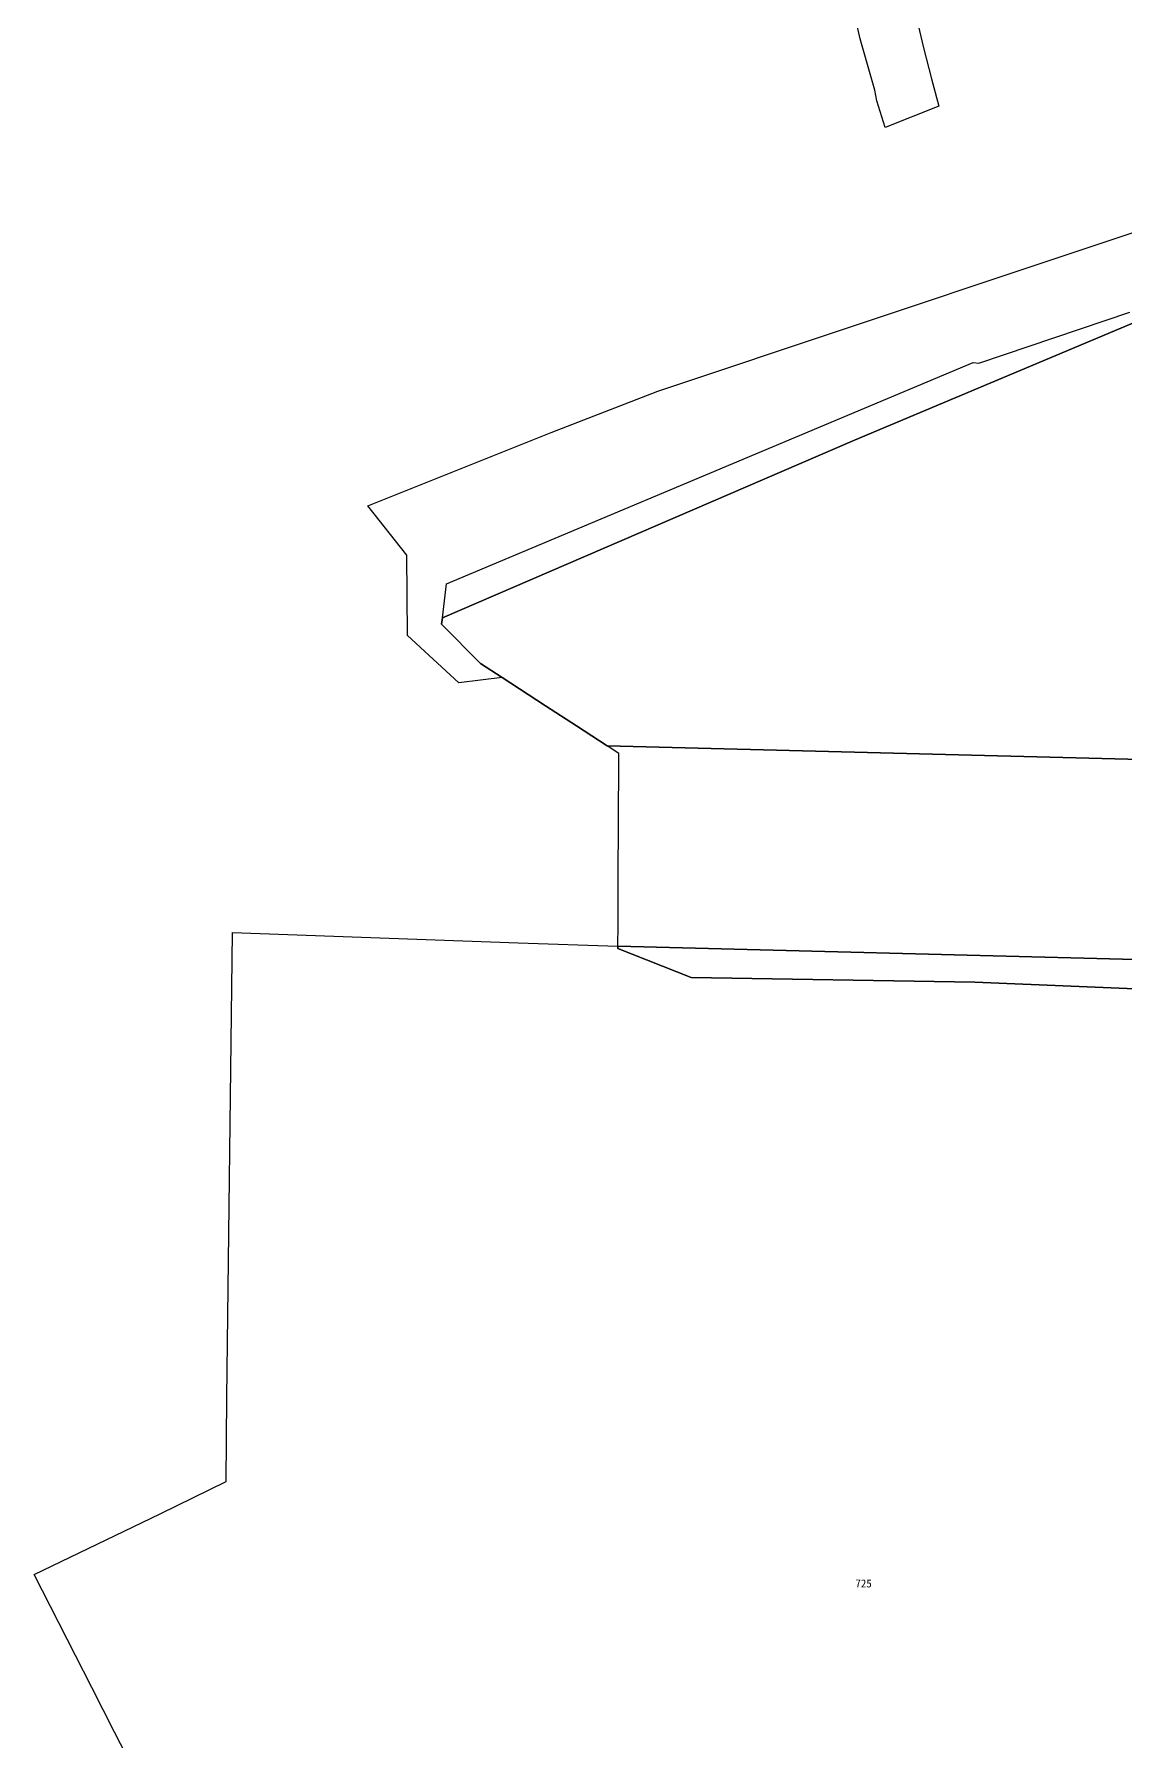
# Model space of a CAD drawing. Header units: metres. Extents: x 198218 to 208474, y 536547 to 547345.
# Drawn here: x 198937.9 to 199156.2, y 544128.4 to 544469.8 of the extents above; entities that cross this region are included whole.
import ezdxf
from ezdxf.enums import TextEntityAlignment as Align

# ---------------------------------------------------------------- set-up
doc = ezdxf.new("R2010")
doc.units = ezdxf.units.M
for name, color, linetype in [('PARCEL_BONBUN', 7, 'Continuous'), ('PARCEL_BUBUN', 8, 'Continuous'), ('PARCEL_LABEL', 3, 'Continuous'), ('ZONING', 5, 'Continuous')]:
    doc.layers.add(name, color=color, linetype=linetype)

msp = doc.modelspace()

# ---------------------------------------------------------------- linework, layer by layer
at = {"layer": 'PARCEL_BONBUN'}
for points in [[(199114.7, 544471.6), (199115.76, 544467.07), (199117.38, 544460.86), (199118.83, 544455.41), (199108.07, 544451.15), (199106.46, 544456.45), (199106.01, 544458.59), (199103.09, 544468.88), (199102.05, 544473.62)], [(199215.61, 544436.39), (199102, 544388.62), (199019.56, 544353.12), (199019.4, 544351.8), (199027.2, 544343.97), (199031.5, 544341.16), (199022.84, 544340.07), (199012.57, 544349.55), (199012.57, 544349.55), (199012.43, 544365.61), (199004.65, 544375.51), (199041.33, 544390.16), (199062.65, 544398.4), (199179.23, 544437.36)], [(199159.21, 544324.76), (199052.48, 544327.49), (199046.34, 544331.49), (199040.17, 544335.51), (199031.5, 544341.16), (199027.2, 544343.97), (199019.4, 544351.8), (199019.56, 544353.12), (199102, 544388.62), (199215.61, 544436.39)], [(199158.19, 544284.77), (199054.67, 544287.42), (199054.69, 544291.74), (199054.72, 544300.23), (199054.73, 544302.48), (199054.77, 544311), (199054.83, 544325.96), (199052.48, 544327.49), (199159.21, 544324.76)], [(198957.58, 544123.28), (198953.99, 544130.27), (198949.42, 544139.19), (198937.91, 544161.83), (198937.91, 544161.83), (198963.12, 544173.92), (198976.29, 544180.39), (198976.43, 544197.16), (198977.57, 544290.19), (199034.69, 544288.14), (199054.67, 544287.42), (199054.67, 544287), (199069.29, 544281.21), (199126.02, 544280.25), (199167.77, 544278.5)], [(199167.77, 544278.5), (199126.02, 544280.25), (199069.29, 544281.21), (199054.67, 544287), (199054.67, 544287.42), (199158.19, 544284.77)]]:
    msp.add_lwpolyline(points, dxfattribs=at)
at = {"layer": 'PARCEL_BUBUN'}
for points in [[(199114.7, 544471.6), (199115.76, 544467.07), (199117.38, 544460.86), (199118.83, 544455.41), (199108.07, 544451.15), (199106.46, 544456.45), (199106.01, 544458.59), (199103.09, 544468.88), (199102.05, 544473.62)], [(199159.21, 544324.76), (199052.48, 544327.49), (199046.34, 544331.49), (199040.17, 544335.51), (199031.5, 544341.16), (199027.2, 544343.97), (199019.4, 544351.8), (199019.56, 544353.12), (199102, 544388.62), (199215.61, 544436.39)], [(199215.61, 544436.39), (199102, 544388.62), (199019.56, 544353.12), (199020.4, 544359.88), (199125.72, 544404.16), (199126.84, 544404), (199157.03, 544414.23)], [(199158.19, 544284.77), (199054.67, 544287.42), (199054.69, 544291.74), (199054.72, 544300.23), (199054.73, 544302.48), (199054.77, 544311), (199054.83, 544325.96), (199052.48, 544327.49), (199159.21, 544324.76)]]:
    msp.add_lwpolyline(points, dxfattribs=at)
at = {"layer": 'ZONING'}
for points in [[(199159.21, 544324.76), (199052.48, 544327.49), (199046.34, 544331.49), (199040.17, 544335.51), (199031.5, 544341.16), (199027.2, 544343.97), (199019.4, 544351.8), (199019.4, 544351.8), (199019.56, 544353.12), (199102, 544388.62), (199215.61, 544436.39)], [(199215.61, 544436.39), (199102, 544388.62), (199019.56, 544353.12), (199019.4, 544351.8), (199027.2, 544343.97), (199031.5, 544341.16), (199040.17, 544335.51), (199046.34, 544331.49), (199052.48, 544327.49), (199159.21, 544324.76)]]:
    msp.add_lwpolyline(points, dxfattribs=at)

# ---------------------------------------------------------------- texts
at = {"layer": 'PARCEL_LABEL'}
msp.add_text('725', height=1.6, dxfattribs=at).set_placement((199103.79, 544160.03), align=Align.MIDDLE_CENTER)

doc.saveas('drawing.dxf')
